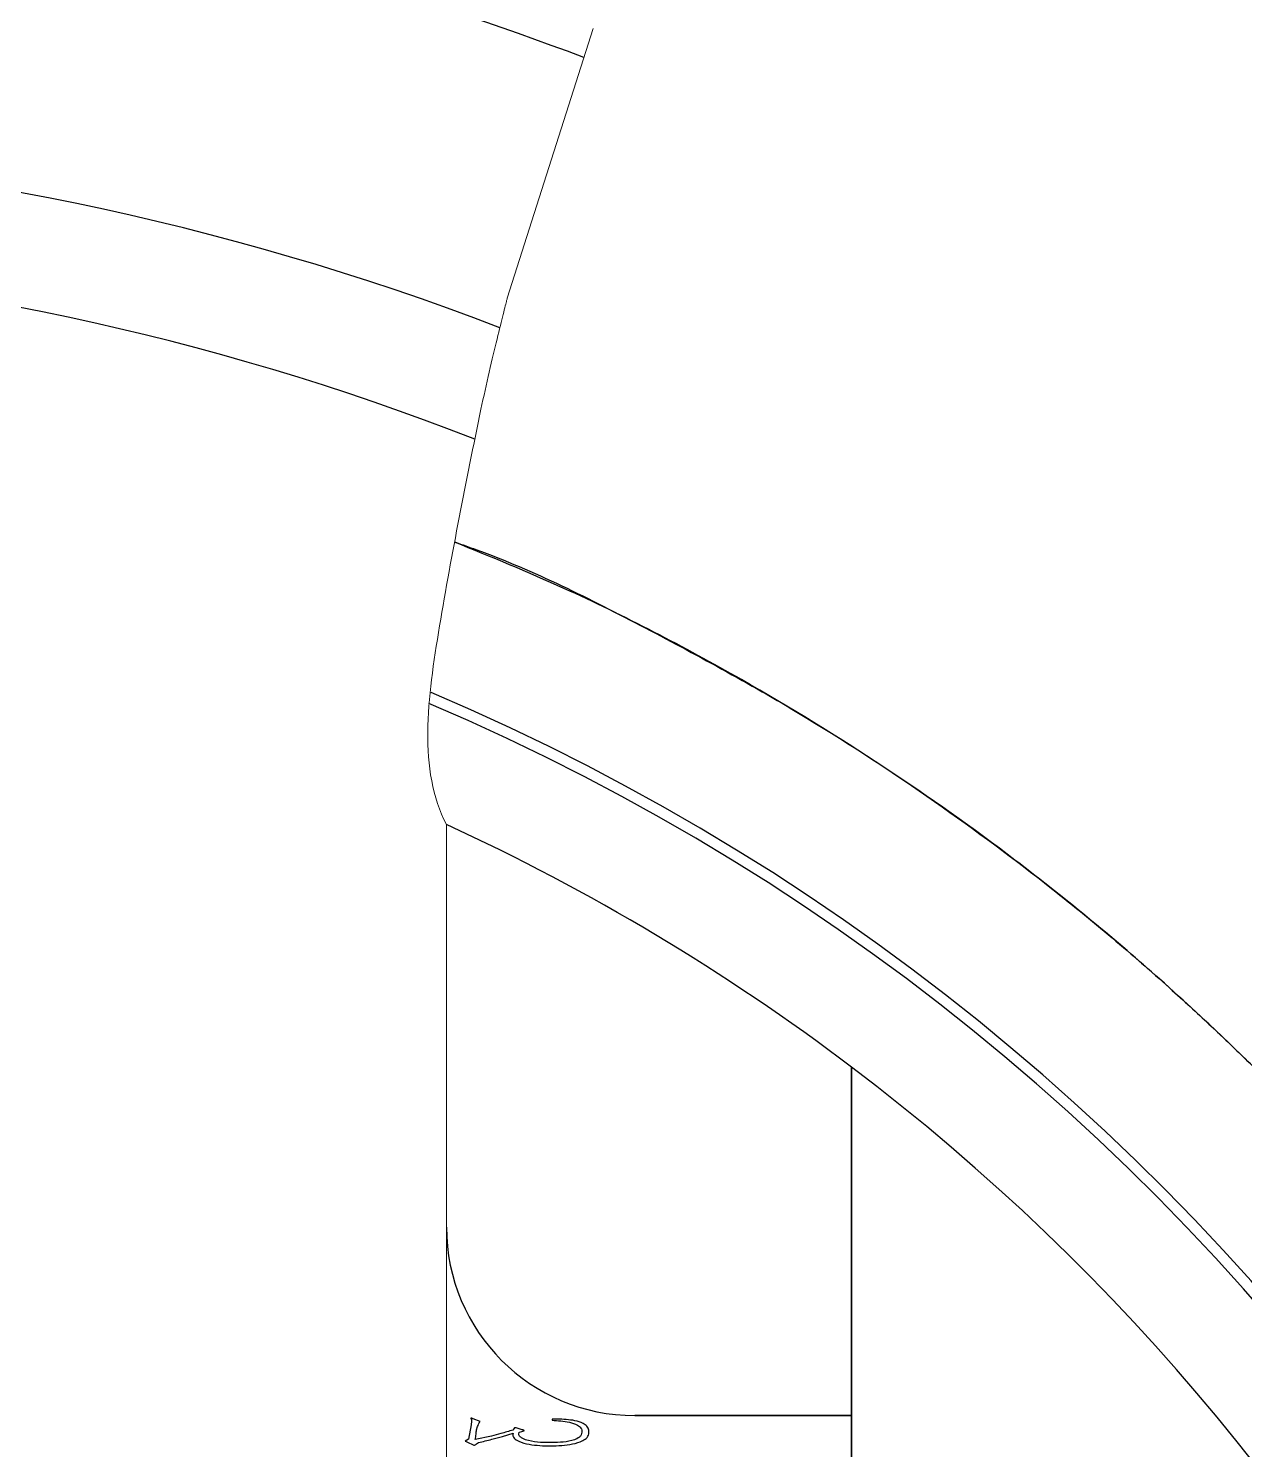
# Model space of a CAD drawing. Header units: millimetres. Extents: x 5231 to 7653, y 7068 to 7959.
# Drawn here: x 7348.47 to 7380.74, y 7661.05 to 7698.77 of the extents above; entities that cross this region are included whole.
import ezdxf

# ---------------------------------------------------------------- set-up
doc = ezdxf.new("R2010")
doc.units = ezdxf.units.MM
doc.layers.add('标注', color=3, linetype='Continuous', lineweight=13)

msp = doc.modelspace()

# ---------------------------------------------------------------- linework, layer by layer
at = {"color": 7, "linetype": 'Continuous', "lineweight": 25}
for p, q in [((7370.311, 7671.206), (7370.311, 7661.956)), ((7370.311, 7661.956), (7370.311, 7671.206)), ((7360.221, 7661.709), (7360.146, 7661.331)), ((7360.227, 7661.806), (7360.221, 7661.709)), ((7360.453, 7661.797), (7360.267, 7661.871)), ((7360.362, 7661.577), (7360.388, 7661.667)), ((7360.433, 7661.766), (7360.453, 7661.797)), ((7361.365, 7661.631), (7361.349, 7661.607)), ((7361.571, 7661.577), (7361.415, 7661.625)), ((7362.563, 7661.859), (7362.366, 7661.862)), ((7362.366, 7661.862), (7362.366, 7661.83)), ((7364.561, 7661.956), (7370.311, 7661.956)), ((7370.311, 7661.956), (7364.561, 7661.956)), ((7370.311, 7661.956), (7370.311, 7659.956)), ((7370.311, 7659.956), (7370.311, 7661.956)), ((7360.101, 7661.301), (7360.06, 7661.277)), ((7360.146, 7661.331), (7360.101, 7661.301)), ((7360.136, 7661.24), (7360.257, 7661.184)), ((7360.755, 7661.412), (7360.327, 7661.316)), ((7361.047, 7661.4), (7361.334, 7661.49)), ((7361.349, 7661.607), (7361.325, 7661.569)), ((7361.486, 7661.463), (7361.495, 7661.511)), ((7361.495, 7661.511), (7361.561, 7661.532)), ((7360.362, 7661.205), (7360.408, 7661.237))]:
    msp.add_line(p, q, dxfattribs=at)
for centre, radius, start, end in [((7335.313, 7624.093), 79, 69.32259, 80.02108), ((7335.313, 7624.093), 71.5, 68.96438, 289.26974), ((7335.313, 7624.093), 68.5, 68.59564, 289.98816), ((7335.313, 7624.093), 68.5, 68.59564, 289.98816), ((7335.311, 7624.956), 60.75, 292.48384, 66.95752), ((7335.311, 7624.956), 61.039, 292.37228, 67.0074), ((7335.311, 7624.956), 58, 52.88274, 65.28509), ((7335.311, 7624.956), 58, 52.88274, 65.28509), ((7335.311, 7624.956), 58, 307.11726, 52.88274), ((7364.561, 7666.956), 5, 180, 270), ((7364.561, 7666.956), 5, 180, 270)]:
    msp.add_arc(centre, radius, start, end, dxfattribs=at)
for points, knots in [([(7381.469, 7670.721), (7381.452, 7670.739), (7381.414, 7670.778), (7380.347, 7671.84), (7378.712, 7673.367), (7376.729, 7675.071), (7374.315, 7676.992), (7371.21, 7679.2), (7367.195, 7681.665), (7363.359, 7683.667), (7360.752, 7684.745), (7359.775, 7685.137)], [0, 0, 0, 0, 0.078431, 0.1777742, 0.2858697, 0.3703656, 0.4550034, 0.5850963, 0.7154704, 0.8693145, 0.9607099, 0.9607099, 0.9607099, 0.9607099]), ([(7359.801, 7685.134), (7359.982, 7685.071), (7361.722, 7684.467), (7364.851, 7682.884), (7368.946, 7680.649), (7372.559, 7678.269), (7375.291, 7676.238), (7377.36, 7674.537), (7378.781, 7673.292), (7379.892, 7672.264), (7380.727, 7671.461), (7381.273, 7670.921), (7381.571, 7670.619), (7381.509, 7670.681), (7381.49, 7670.7)], [0, 0, 0, 0, 0.017378, 0.166616, 0.315704, 0.441148, 0.566319, 0.643355, 0.720294, 0.783391, 0.846424, 0.910019, 0.973565, 1, 1, 1, 1]), ([(7360.267, 7661.871), (7360.256, 7661.876), (7360.24, 7661.882), (7360.222, 7661.887), (7360.214, 7661.887), (7360.211, 7661.886), (7360.209, 7661.885), (7360.208, 7661.883), (7360.207, 7661.881), (7360.208, 7661.876), (7360.211, 7661.87), (7360.218, 7661.864), (7360.225, 7661.856), (7360.233, 7661.837), (7360.229, 7661.82), (7360.227, 7661.806)], [0, 0, 0, 0, 0.24891, 0.341475, 0.390067, 0.401717, 0.412853, 0.42406, 0.435833, 0.473205, 0.508398, 0.57925, 0.650554, 0.721459, 1, 1, 1, 1]), ([(7360.388, 7661.667), (7360.396, 7661.686), (7360.41, 7661.719), (7360.426, 7661.752), (7360.433, 7661.766)], [0, 0, 0, 0, 0.559903, 1, 1, 1, 1]), ([(7361.415, 7661.625), (7361.406, 7661.629), (7361.389, 7661.635), (7361.372, 7661.632), (7361.365, 7661.631)], [0, 0, 0, 0, 0.56001, 1, 1, 1, 1]), ([(7362.366, 7661.83), (7362.52, 7661.82), (7362.75, 7661.805), (7363.013, 7661.729), (7363.121, 7661.643), (7363.156, 7661.572), (7363.157, 7661.534), (7363.157, 7661.514)], [0, 0, 0, 0, 0.50076, 0.750353, 0.874855, 0.937525, 1, 1, 1, 1]), ([(7363.343, 7661.508), (7363.341, 7661.549), (7363.338, 7661.629), (7363.216, 7661.742), (7362.957, 7661.84), (7362.72, 7661.852), (7362.563, 7661.859)], [0, 0, 0, 0, 0.124317, 0.248458, 0.498791, 1, 1, 1, 1]), ([(7360.06, 7661.277), (7360.074, 7661.27), (7360.1, 7661.257), (7360.125, 7661.246), (7360.136, 7661.24)], [0, 0, 0, 0, 0.559988, 1, 1, 1, 1]), ([(7360.327, 7661.316), (7360.334, 7661.365), (7360.345, 7661.452), (7360.357, 7661.539), (7360.362, 7661.577)], [0, 0, 0, 0, 0.560026, 1, 1, 1, 1]), ([(7360.408, 7661.237), (7360.528, 7661.266), (7360.742, 7661.317), (7360.954, 7661.375), (7361.047, 7661.4)], [0, 0, 0, 0, 0.560037, 1, 1, 1, 1]), ([(7361.325, 7661.569), (7361.219, 7661.537), (7361.03, 7661.482), (7360.839, 7661.433), (7360.755, 7661.412)], [0, 0, 0, 0, 0.560016, 1, 1, 1, 1]), ([(7361.334, 7661.49), (7361.329, 7661.466), (7361.318, 7661.418), (7361.371, 7661.33), (7361.522, 7661.247), (7361.849, 7661.161), (7362.138, 7661.153), (7362.331, 7661.148)], [0, 0, 0, 0, 0.062508, 0.124595, 0.249124, 0.499386, 1, 1, 1, 1]), ([(7362.059, 7661.24), (7361.951, 7661.252), (7361.789, 7661.27), (7361.606, 7661.331), (7361.526, 7661.381), (7361.485, 7661.421), (7361.485, 7661.449), (7361.486, 7661.463)], [0, 0, 0, 0, 0.500738, 0.750834, 0.87593, 0.938716, 1, 1, 1, 1]), ([(7361.561, 7661.532), (7361.577, 7661.537), (7361.596, 7661.544), (7361.615, 7661.552), (7361.619, 7661.553), (7361.62, 7661.554), (7361.621, 7661.555), (7361.621, 7661.556), (7361.621, 7661.557), (7361.62, 7661.56), (7361.615, 7661.563), (7361.608, 7661.565), (7361.593, 7661.571), (7361.58, 7661.575), (7361.571, 7661.577)], [0, 0, 0, 0, 0.417116, 0.479701, 0.510009, 0.520262, 0.529168, 0.536371, 0.544288, 0.562799, 0.615732, 0.668891, 0.751167, 1, 1, 1, 1]), ([(7363.157, 7661.514), (7363.152, 7661.489), (7363.142, 7661.439), (7363.073, 7661.361), (7362.912, 7661.285), (7362.562, 7661.231), (7362.26, 7661.237), (7362.059, 7661.24)], [0, 0, 0, 0, 0.062335, 0.124763, 0.249368, 0.499589, 1, 1, 1, 1]), ([(7362.331, 7661.148), (7362.524, 7661.156), (7362.813, 7661.169), (7363.139, 7661.259), (7363.286, 7661.35), (7363.336, 7661.436), (7363.34, 7661.484), (7363.343, 7661.508)], [0, 0, 0, 0, 0.500511, 0.750412, 0.875188, 0.937433, 1, 1, 1, 1]), ([(7360.257, 7661.184), (7360.267, 7661.179), (7360.287, 7661.169), (7360.328, 7661.174), (7360.349, 7661.193), (7360.362, 7661.205)], [0, 0, 0, 0, 0.282123, 0.555808, 1, 1, 1, 1])]:
    msp.add_open_spline(points, degree=3, knots=knots, dxfattribs=at)
at = {"layer": '标注'}
for p, q in [((7361.177, 7691.614), (7363.454, 7698.774)), ((7359.561, 7677.644), (7359.561, 7572.269))]:
    msp.add_line(p, q, dxfattribs=at)
for points, knots in [([(7360.474, 7688.667), (7360.549, 7689.002), (7360.699, 7689.673), (7360.912, 7690.561), (7361.077, 7691.225), (7361.164, 7691.567), (7361.173, 7691.601), (7361.177, 7691.614)], [0, 0, 0, 0, 0.217478, 0.435023, 0.650869, 0.864693, 1, 1, 1, 1]), ([(7360.474, 7688.667), (7360.087, 7686.753), (7359.315, 7682.94), (7358.806, 7679.082), (7359.561, 7677.644)], [0, 0, 0, 0, 0.501828, 1, 1, 1, 1])]:
    msp.add_open_spline(points, degree=3, knots=knots, dxfattribs=at)

doc.saveas('drawing.dxf')
